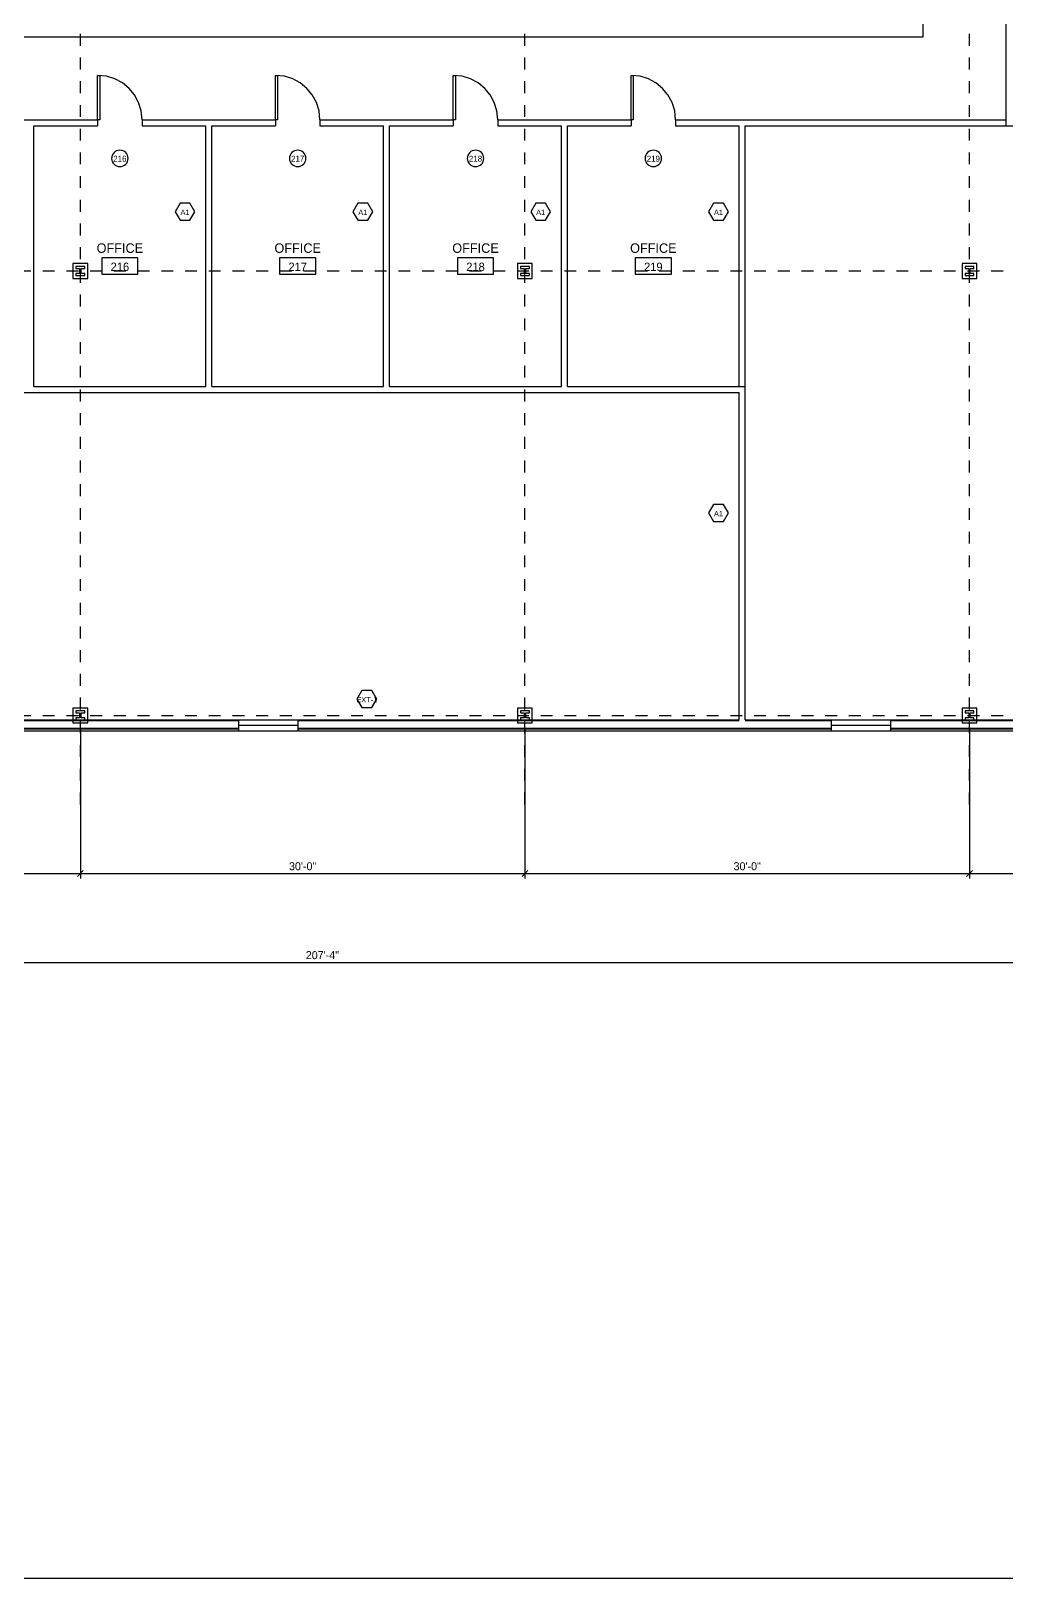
# Model space of a CAD drawing. Header units: inches. Extents: x 0.5 to 35.5, y 0.5 to 23.5.
# Drawn here: x 13.69 to 21.92, y 0.5 to 13.55 of the extents above; entities that cross this region are included whole.
import ezdxf
from ezdxf.enums import TextEntityAlignment as Align

# ---------------------------------------------------------------- set-up
doc = ezdxf.new("R2010")
doc.units = ezdxf.units.IN
doc.linetypes.add('DASHED', pattern=[0.125, 0.0833, -0.0417])
for name, color, linetype in [('A-ANNO-DIMS', 4, 'CONTINUOUS'), ('A-ANNO-SYMB', 5, 'CONTINUOUS'), ('A-ANNO-TEXT', 3, 'CONTINUOUS'), ('A-COLS', 1, 'CONTINUOUS'), ('A-DOOR', 4, 'CONTINUOUS'), ('A-GLAZ', 3, 'CONTINUOUS'), ('A-WALL', 2, 'CONTINUOUS'), ('G-ANNO-TTLB', 5, 'CONTINUOUS'), ('S-GRID', 1, 'CONTINUOUS')]:
    doc.layers.add(name, color=color, linetype=linetype)

msp = doc.modelspace()

# ---------------------------------------------------------------- linework, layer by layer
at = {"layer": 'A-ANNO-DIMS'}
for p, q in [((14.11111, 7.66625), (14.11111, 6.40236)), ((14.11111, 7.66625), (14.11111, 6.40236)), ((17.86111, 7.66625), (17.86111, 6.40236)), ((17.86111, 7.66625), (17.86111, 6.40236)), ((21.61111, 7.66625), (21.61111, 6.40236)), ((21.61111, 7.66625), (21.61111, 6.40236)), ((10.69444, 6.44403), (14.11111, 6.44403)), ((14.08656, 6.41948), (14.13566, 6.46858)), ((14.08656, 6.41948), (14.13566, 6.46858)), ((14.11111, 6.44403), (17.86111, 6.44403)), ((17.83656, 6.41948), (17.88566, 6.46858)), ((17.83656, 6.41948), (17.88566, 6.46858)), ((17.86111, 6.44403), (21.61111, 6.44403)), ((21.58656, 6.41948), (21.63566, 6.46858)), ((21.58656, 6.41948), (21.63566, 6.46858)), ((21.61111, 6.44403), (25.36111, 6.44403)), ((3.19444, 5.69403), (29.11111, 5.69403))]:
    msp.add_line(p, q, dxfattribs=at)
at = {"layer": 'A-ANNO-SYMB'}
for p, q in [((14.40562, 12.53497), (14.39534, 12.52649)), ((14.41741, 12.54137), (14.40562, 12.53497)), ((14.43045, 12.54542), (14.41741, 12.54137)), ((14.44444, 12.54683), (14.43045, 12.54542)), ((14.45844, 12.54542), (14.44444, 12.54683)), ((14.47148, 12.54137), (14.45844, 12.54542)), ((14.48327, 12.53497), (14.47148, 12.54137)), ((14.49355, 12.52649), (14.48327, 12.53497)), ((15.90562, 12.53497), (15.89534, 12.52649)), ((15.91741, 12.54137), (15.90562, 12.53497)), ((15.93045, 12.54542), (15.91741, 12.54137)), ((15.94444, 12.54683), (15.93045, 12.54542)), ((15.95844, 12.54542), (15.94444, 12.54683)), ((15.97148, 12.54137), (15.95844, 12.54542)), ((15.98327, 12.53497), (15.97148, 12.54137)), ((15.99355, 12.52649), (15.98327, 12.53497)), ((17.40562, 12.53497), (17.39534, 12.52649)), ((17.41741, 12.54137), (17.40562, 12.53497)), ((17.43045, 12.54542), (17.41741, 12.54137)), ((17.44444, 12.54683), (17.43045, 12.54542)), ((17.45844, 12.54542), (17.44444, 12.54683)), ((17.47148, 12.54137), (17.45844, 12.54542)), ((17.48327, 12.53497), (17.47148, 12.54137)), ((17.49355, 12.52649), (17.48327, 12.53497)), ((18.90562, 12.53497), (18.89534, 12.52649)), ((18.91741, 12.54137), (18.90562, 12.53497)), ((18.93045, 12.54542), (18.91741, 12.54137)), ((18.94444, 12.54683), (18.93045, 12.54542)), ((18.95844, 12.54542), (18.94444, 12.54683)), ((18.97148, 12.54137), (18.95844, 12.54542)), ((18.98327, 12.53497), (18.97148, 12.54137)), ((18.99355, 12.52649), (18.98327, 12.53497)), ((14.37641, 12.49138), (14.375, 12.47739)), ((14.375, 12.47739), (14.37641, 12.46339)), ((14.38046, 12.50442), (14.37641, 12.49138)), ((14.37641, 12.46339), (14.38046, 12.45036)), ((14.38686, 12.51621), (14.38046, 12.50442)), ((14.38046, 12.45036), (14.38686, 12.43856)), ((14.39534, 12.52649), (14.38686, 12.51621)), ((14.38686, 12.43856), (14.39534, 12.42828)), ((14.39534, 12.42828), (14.40562, 12.4198)), ((14.40562, 12.4198), (14.41741, 12.4134)), ((14.41741, 12.4134), (14.43045, 12.40935)), ((14.43045, 12.40935), (14.44444, 12.40794)), ((14.44444, 12.40794), (14.45844, 12.40935)), ((14.45844, 12.40935), (14.47148, 12.4134)), ((14.47148, 12.4134), (14.48327, 12.4198)), ((14.48327, 12.4198), (14.49355, 12.42828)), ((14.50203, 12.51621), (14.49355, 12.52649)), ((14.49355, 12.42828), (14.50203, 12.43856)), ((14.50843, 12.50442), (14.50203, 12.51621)), ((14.50203, 12.43856), (14.50843, 12.45036)), ((14.51248, 12.49138), (14.50843, 12.50442)), ((14.50843, 12.45036), (14.51248, 12.46339)), ((14.51389, 12.47739), (14.51248, 12.49138)), ((14.51248, 12.46339), (14.51389, 12.47739)), ((15.87641, 12.49138), (15.875, 12.47739)), ((15.875, 12.47739), (15.87641, 12.46339)), ((15.88046, 12.50442), (15.87641, 12.49138)), ((15.87641, 12.46339), (15.88046, 12.45036)), ((15.88686, 12.51621), (15.88046, 12.50442)), ((15.88046, 12.45036), (15.88686, 12.43856)), ((15.89534, 12.52649), (15.88686, 12.51621)), ((15.88686, 12.43856), (15.89534, 12.42828)), ((15.89534, 12.42828), (15.90562, 12.4198)), ((15.90562, 12.4198), (15.91741, 12.4134)), ((15.91741, 12.4134), (15.93045, 12.40935)), ((15.93045, 12.40935), (15.94444, 12.40794)), ((15.94444, 12.40794), (15.95844, 12.40935)), ((15.95844, 12.40935), (15.97148, 12.4134)), ((15.97148, 12.4134), (15.98327, 12.4198)), ((15.98327, 12.4198), (15.99355, 12.42828)), ((16.00203, 12.51621), (15.99355, 12.52649)), ((15.99355, 12.42828), (16.00203, 12.43856)), ((16.00843, 12.50442), (16.00203, 12.51621)), ((16.00203, 12.43856), (16.00843, 12.45036)), ((16.01248, 12.49138), (16.00843, 12.50442)), ((16.00843, 12.45036), (16.01248, 12.46339)), ((16.01389, 12.47739), (16.01248, 12.49138)), ((16.01248, 12.46339), (16.01389, 12.47739)), ((17.37641, 12.49138), (17.375, 12.47739)), ((17.375, 12.47739), (17.37641, 12.46339)), ((17.38046, 12.50442), (17.37641, 12.49138)), ((17.37641, 12.46339), (17.38046, 12.45036)), ((17.38686, 12.51621), (17.38046, 12.50442)), ((17.38046, 12.45036), (17.38686, 12.43856)), ((17.39534, 12.52649), (17.38686, 12.51621)), ((17.38686, 12.43856), (17.39534, 12.42828)), ((17.39534, 12.42828), (17.40562, 12.4198)), ((17.40562, 12.4198), (17.41741, 12.4134)), ((17.41741, 12.4134), (17.43045, 12.40935)), ((17.43045, 12.40935), (17.44444, 12.40794)), ((17.44444, 12.40794), (17.45844, 12.40935)), ((17.45844, 12.40935), (17.47148, 12.4134)), ((17.47148, 12.4134), (17.48327, 12.4198)), ((17.48327, 12.4198), (17.49355, 12.42828)), ((17.50203, 12.51621), (17.49355, 12.52649)), ((17.49355, 12.42828), (17.50203, 12.43856)), ((17.50843, 12.50442), (17.50203, 12.51621)), ((17.50203, 12.43856), (17.50843, 12.45036)), ((17.51248, 12.49138), (17.50843, 12.50442)), ((17.50843, 12.45036), (17.51248, 12.46339)), ((17.51389, 12.47739), (17.51248, 12.49138)), ((17.51248, 12.46339), (17.51389, 12.47739)), ((18.87641, 12.49138), (18.875, 12.47739)), ((18.875, 12.47739), (18.87641, 12.46339)), ((18.88046, 12.50442), (18.87641, 12.49138)), ((18.87641, 12.46339), (18.88046, 12.45036)), ((18.88686, 12.51621), (18.88046, 12.50442)), ((18.88046, 12.45036), (18.88686, 12.43856)), ((18.89534, 12.52649), (18.88686, 12.51621)), ((18.88686, 12.43856), (18.89534, 12.42828)), ((18.89534, 12.42828), (18.90562, 12.4198)), ((18.90562, 12.4198), (18.91741, 12.4134)), ((18.91741, 12.4134), (18.93045, 12.40935)), ((18.93045, 12.40935), (18.94444, 12.40794)), ((18.94444, 12.40794), (18.95844, 12.40935)), ((18.95844, 12.40935), (18.97148, 12.4134)), ((18.97148, 12.4134), (18.98327, 12.4198)), ((18.98327, 12.4198), (18.99355, 12.42828)), ((19.00203, 12.51621), (18.99355, 12.52649)), ((18.99355, 12.42828), (19.00203, 12.43856)), ((19.00843, 12.50442), (19.00203, 12.51621)), ((19.00203, 12.43856), (19.00843, 12.45036)), ((19.01248, 12.49138), (19.00843, 12.50442)), ((19.00843, 12.45036), (19.01248, 12.46339)), ((19.01389, 12.47739), (19.01248, 12.49138)), ((19.01248, 12.46339), (19.01389, 12.47739)), ((14.95239, 12.09995), (14.91072, 12.02778)), ((14.91072, 12.02778), (14.95239, 11.95561)), ((15.03572, 12.09995), (14.95239, 12.09995)), ((15.07739, 12.02778), (15.03572, 12.09995)), ((15.03572, 11.95561), (15.07739, 12.02778)), ((16.45239, 12.09995), (16.41072, 12.02778)), ((16.41072, 12.02778), (16.45239, 11.95561)), ((16.53572, 12.09995), (16.45239, 12.09995)), ((16.57739, 12.02778), (16.53572, 12.09995)), ((16.53572, 11.95561), (16.57739, 12.02778)), ((17.95239, 12.09995), (17.91072, 12.02778)), ((17.91072, 12.02778), (17.95239, 11.95561)), ((18.03572, 12.09995), (17.95239, 12.09995)), ((18.07739, 12.02778), (18.03572, 12.09995)), ((18.03572, 11.95561), (18.07739, 12.02778)), ((19.45239, 12.09995), (19.41072, 12.02778)), ((19.41072, 12.02778), (19.45239, 11.95561)), ((19.53572, 12.09995), (19.45239, 12.09995)), ((19.57739, 12.02778), (19.53572, 12.09995)), ((19.53572, 11.95561), (19.57739, 12.02778)), ((14.95239, 11.95561), (15.03572, 11.95561)), ((16.45239, 11.95561), (16.53572, 11.95561)), ((17.95239, 11.95561), (18.03572, 11.95561)), ((19.45239, 11.95561), (19.53572, 11.95561)), ((14.59722, 11.63889), (14.29167, 11.63889)), ((14.29167, 11.63889), (14.29167, 11.5)), ((14.59722, 11.5), (14.59722, 11.63889)), ((16.09722, 11.63889), (15.79167, 11.63889)), ((15.79167, 11.63889), (15.79167, 11.5)), ((16.09722, 11.5), (16.09722, 11.63889)), ((17.59722, 11.63889), (17.29167, 11.63889)), ((17.29167, 11.63889), (17.29167, 11.5)), ((17.59722, 11.5), (17.59722, 11.63889)), ((19.09722, 11.63889), (18.79167, 11.63889)), ((18.79167, 11.63889), (18.79167, 11.5)), ((19.09722, 11.5), (19.09722, 11.63889)), ((14.29167, 11.5), (14.59722, 11.5)), ((15.79167, 11.5), (16.09722, 11.5)), ((17.29167, 11.5), (17.59722, 11.5)), ((18.79167, 11.5), (19.09722, 11.5)), ((19.45239, 9.55828), (19.41072, 9.48611)), ((19.53572, 9.55828), (19.45239, 9.55828)), ((19.57739, 9.48611), (19.53572, 9.55828)), ((19.41072, 9.48611), (19.45239, 9.41394)), ((19.45239, 9.41394), (19.53572, 9.41394)), ((19.53572, 9.41394), (19.57739, 9.48611)), ((16.48611, 7.98784), (16.44444, 7.91567)), ((16.56944, 7.98784), (16.48611, 7.98784)), ((16.61111, 7.91567), (16.56944, 7.98784)), ((16.44444, 7.91567), (16.48611, 7.8435)), ((16.48611, 7.8435), (16.56944, 7.8435)), ((16.56944, 7.8435), (16.61111, 7.91567))]:
    msp.add_line(p, q, dxfattribs=at)
at = {"layer": 'A-COLS'}
for p, q in [((14.17361, 11.59028), (14.04861, 11.59028)), ((14.04861, 11.59028), (14.04861, 11.46528)), ((14.14861, 11.56528), (14.07361, 11.56528)), ((14.07361, 11.56528), (14.07361, 11.54861)), ((14.07361, 11.54861), (14.10417, 11.54861)), ((14.10417, 11.50694), (14.07361, 11.50694)), ((14.07361, 11.50694), (14.07361, 11.49028)), ((14.07361, 11.49028), (14.14861, 11.49028)), ((14.10417, 11.54861), (14.10417, 11.50694)), ((14.11806, 11.50694), (14.11806, 11.54861)), ((14.11806, 11.54861), (14.14861, 11.54861)), ((14.14861, 11.50694), (14.11806, 11.50694)), ((14.14861, 11.54861), (14.14861, 11.56528)), ((14.14861, 11.49028), (14.14861, 11.50694)), ((14.17361, 11.46528), (14.17361, 11.59028)), ((17.92361, 11.59028), (17.79861, 11.59028)), ((17.79861, 11.59028), (17.79861, 11.46528)), ((17.89861, 11.56528), (17.82361, 11.56528)), ((17.82361, 11.56528), (17.82361, 11.54861)), ((17.82361, 11.54861), (17.85417, 11.54861)), ((17.85417, 11.50694), (17.82361, 11.50694)), ((17.82361, 11.50694), (17.82361, 11.49028)), ((17.82361, 11.49028), (17.89861, 11.49028)), ((17.85417, 11.54861), (17.85417, 11.50694)), ((17.86806, 11.50694), (17.86806, 11.54861)), ((17.86806, 11.54861), (17.89861, 11.54861)), ((17.89861, 11.50694), (17.86806, 11.50694)), ((17.89861, 11.54861), (17.89861, 11.56528)), ((17.89861, 11.49028), (17.89861, 11.50694)), ((17.92361, 11.46528), (17.92361, 11.59028)), ((21.67361, 11.59028), (21.54861, 11.59028)), ((21.54861, 11.59028), (21.54861, 11.46528)), ((21.64861, 11.56528), (21.57361, 11.56528)), ((21.57361, 11.56528), (21.57361, 11.54861)), ((21.57361, 11.54861), (21.60417, 11.54861)), ((21.60417, 11.50694), (21.57361, 11.50694)), ((21.57361, 11.50694), (21.57361, 11.49028)), ((21.57361, 11.49028), (21.64861, 11.49028)), ((21.60417, 11.54861), (21.60417, 11.50694)), ((21.61806, 11.50694), (21.61806, 11.54861)), ((21.61806, 11.54861), (21.64861, 11.54861)), ((21.64861, 11.50694), (21.61806, 11.50694)), ((21.64861, 11.54861), (21.64861, 11.56528)), ((21.64861, 11.49028), (21.64861, 11.50694)), ((21.67361, 11.46528), (21.67361, 11.59028)), ((14.04861, 11.46528), (14.17361, 11.46528)), ((17.79861, 11.46528), (17.92361, 11.46528)), ((21.54861, 11.46528), (21.67361, 11.46528)), ((14.17361, 7.84028), (14.04861, 7.84028)), ((14.04861, 7.84028), (14.04861, 7.71528)), ((14.17361, 7.71528), (14.17361, 7.84028)), ((17.92361, 7.84028), (17.79861, 7.84028)), ((17.79861, 7.84028), (17.79861, 7.71528)), ((17.92361, 7.71528), (17.92361, 7.84028)), ((21.67361, 7.84028), (21.54861, 7.84028)), ((21.54861, 7.84028), (21.54861, 7.71528)), ((21.67361, 7.71528), (21.67361, 7.84028)), ((14.04861, 7.71528), (14.17361, 7.71528)), ((14.14861, 7.81528), (14.07361, 7.81528)), ((14.07361, 7.81528), (14.07361, 7.79861)), ((14.07361, 7.79861), (14.10417, 7.79861)), ((14.10417, 7.75694), (14.07361, 7.75694)), ((14.07361, 7.75694), (14.07361, 7.74028)), ((14.07361, 7.74028), (14.14861, 7.74028)), ((14.10417, 7.79861), (14.10417, 7.75694)), ((14.11806, 7.75694), (14.11806, 7.79861)), ((14.11806, 7.79861), (14.14861, 7.79861)), ((14.14861, 7.75694), (14.11806, 7.75694)), ((14.14861, 7.79861), (14.14861, 7.81528)), ((14.14861, 7.74028), (14.14861, 7.75694)), ((17.79861, 7.71528), (17.92361, 7.71528)), ((17.89861, 7.81528), (17.82361, 7.81528)), ((17.82361, 7.81528), (17.82361, 7.79861)), ((17.82361, 7.79861), (17.85417, 7.79861)), ((17.85417, 7.75694), (17.82361, 7.75694)), ((17.82361, 7.75694), (17.82361, 7.74028)), ((17.82361, 7.74028), (17.89861, 7.74028)), ((17.85417, 7.79861), (17.85417, 7.75694)), ((17.86806, 7.75694), (17.86806, 7.79861)), ((17.86806, 7.79861), (17.89861, 7.79861)), ((17.89861, 7.75694), (17.86806, 7.75694)), ((17.89861, 7.79861), (17.89861, 7.81528)), ((17.89861, 7.74028), (17.89861, 7.75694)), ((21.54861, 7.71528), (21.67361, 7.71528)), ((21.64861, 7.81528), (21.57361, 7.81528)), ((21.57361, 7.81528), (21.57361, 7.79861)), ((21.57361, 7.79861), (21.60417, 7.79861)), ((21.60417, 7.75694), (21.57361, 7.75694)), ((21.57361, 7.75694), (21.57361, 7.74028)), ((21.57361, 7.74028), (21.64861, 7.74028)), ((21.60417, 7.79861), (21.60417, 7.75694)), ((21.61806, 7.75694), (21.61806, 7.79861)), ((21.61806, 7.79861), (21.64861, 7.79861)), ((21.64861, 7.75694), (21.61806, 7.75694)), ((21.64861, 7.79861), (21.64861, 7.81528)), ((21.64861, 7.74028), (21.64861, 7.75694))]:
    msp.add_line(p, q, dxfattribs=at)
at = {"layer": 'A-DOOR'}
for p, q in [((14.25694, 12.80317), (14.25694, 13.17817)), ((14.25694, 13.17817), (14.27517, 13.17817)), ((14.33252, 13.17055), (14.25694, 13.17817)), ((14.27517, 13.17817), (14.27517, 12.80317)), ((14.40291, 13.1487), (14.33252, 13.17055)), ((14.46661, 13.11412), (14.40291, 13.1487)), ((14.52211, 13.06833), (14.46661, 13.11412)), ((14.5679, 13.01283), (14.52211, 13.06833)), ((15.75694, 12.80317), (15.75694, 13.17817)), ((15.75694, 13.17817), (15.77517, 13.17817)), ((15.83252, 13.17055), (15.75694, 13.17817)), ((15.77517, 13.17817), (15.77517, 12.80317)), ((15.90291, 13.1487), (15.83252, 13.17055)), ((15.96661, 13.11412), (15.90291, 13.1487)), ((16.02211, 13.06833), (15.96661, 13.11412)), ((16.0679, 13.01283), (16.02211, 13.06833)), ((17.25694, 12.80317), (17.25694, 13.17817)), ((17.25694, 13.17817), (17.27517, 13.17817)), ((17.33252, 13.17055), (17.25694, 13.17817)), ((17.27517, 13.17817), (17.27517, 12.80317)), ((17.40291, 13.1487), (17.33252, 13.17055)), ((17.46661, 13.11412), (17.40291, 13.1487)), ((17.52211, 13.06833), (17.46661, 13.11412)), ((17.5679, 13.01283), (17.52211, 13.06833)), ((18.75694, 12.80317), (18.75694, 13.17817)), ((18.75694, 13.17817), (18.77517, 13.17817)), ((18.83252, 13.17055), (18.75694, 13.17817)), ((18.77517, 13.17817), (18.77517, 12.80317)), ((18.90291, 13.1487), (18.83252, 13.17055)), ((18.96661, 13.11412), (18.90291, 13.1487)), ((19.02211, 13.06833), (18.96661, 13.11412)), ((19.0679, 13.01283), (19.02211, 13.06833)), ((14.60248, 12.94914), (14.5679, 13.01283)), ((14.62433, 12.87874), (14.60248, 12.94914)), ((16.10248, 12.94914), (16.0679, 13.01283)), ((16.12433, 12.87874), (16.10248, 12.94914)), ((17.60248, 12.94914), (17.5679, 13.01283)), ((17.62433, 12.87874), (17.60248, 12.94914)), ((19.10248, 12.94914), (19.0679, 13.01283)), ((19.12433, 12.87874), (19.10248, 12.94914)), ((14.27517, 12.80317), (14.25694, 12.80317)), ((14.63194, 12.80317), (14.62433, 12.87874)), ((15.77517, 12.80317), (15.75694, 12.80317)), ((16.13194, 12.80317), (16.12433, 12.87874)), ((17.27517, 12.80317), (17.25694, 12.80317)), ((17.63194, 12.80317), (17.62433, 12.87874)), ((18.77517, 12.80317), (18.75694, 12.80317)), ((19.13194, 12.80317), (19.12433, 12.87874))]:
    msp.add_line(p, q, dxfattribs=at)
at = {"layer": 'A-GLAZ'}
for p, q in [((15.44444, 7.74067), (15.94444, 7.74067)), ((20.44444, 7.74067), (20.94444, 7.74067)), ((15.44444, 7.69444), (15.94444, 7.69444)), ((15.44444, 7.64822), (15.94444, 7.64822)), ((20.44444, 7.69444), (20.94444, 7.69444)), ((20.44444, 7.64822), (20.94444, 7.64822))]:
    msp.add_line(p, q, dxfattribs=at)
at = {"layer": 'A-WALL'}
for p, q in [((21.91905, 12.75239), (21.91905, 19.31879)), ((21.21984, 13.50239), (21.21984, 14.27778)), ((3.15734, 13.50239), (21.21984, 13.50239)), ((13.13194, 12.80317), (14.25694, 12.80317)), ((14.25694, 12.80317), (14.25694, 12.75239)), ((14.63194, 12.80317), (15.75694, 12.80317)), ((14.63194, 12.80317), (14.63194, 12.75239)), ((15.75694, 12.80317), (15.75694, 12.75239)), ((16.13194, 12.80317), (17.25694, 12.80317)), ((16.13194, 12.80317), (16.13194, 12.75239)), ((17.25694, 12.80317), (17.25694, 12.75239)), ((17.63194, 12.80317), (18.75694, 12.80317)), ((17.63194, 12.80317), (17.63194, 12.75239)), ((18.75694, 12.80317), (18.75694, 12.75239)), ((19.13194, 12.80317), (21.91905, 12.80317)), ((19.13194, 12.80317), (19.13194, 12.75239)), ((13.71984, 12.75239), (14.25694, 12.75239)), ((13.71984, 10.55317), (13.71984, 12.75239)), ((14.63194, 12.75239), (15.16905, 12.75239)), ((15.16905, 10.55317), (15.16905, 12.75239)), ((15.21984, 12.75239), (15.75694, 12.75239)), ((15.21984, 10.55317), (15.21984, 12.75239)), ((16.13194, 12.75239), (16.66905, 12.75239)), ((16.66905, 10.55317), (16.66905, 12.75239)), ((16.71984, 12.75239), (17.25694, 12.75239)), ((16.71984, 10.55317), (16.71984, 12.75239)), ((17.63194, 12.75239), (18.16905, 12.75239)), ((18.16905, 10.55317), (18.16905, 12.75239)), ((18.21984, 12.75239), (18.75694, 12.75239)), ((18.21984, 10.55317), (18.21984, 12.75239)), ((19.13194, 12.75239), (19.66905, 12.75239)), ((19.66905, 10.55317), (19.66905, 12.75239)), ((19.71984, 12.75239), (21.96984, 12.75239)), ((19.71984, 10.50239), (19.71984, 12.75239)), ((21.91905, 12.75239), (23.79405, 12.75239)), ((4.66905, 10.50239), (19.66905, 10.50239)), ((13.71984, 10.55317), (15.16905, 10.55317)), ((15.21984, 10.55317), (16.66905, 10.55317)), ((16.71984, 10.55317), (18.16905, 10.55317)), ((18.21984, 10.55317), (19.71984, 10.55317)), ((19.66905, 7.74067), (19.66905, 10.50239)), ((19.71984, 7.74067), (19.71984, 10.55317)), ((10.94444, 7.74067), (15.44444, 7.74067)), ((10.94444, 7.73416), (15.44444, 7.73416)), ((15.44444, 7.74067), (15.44444, 7.64822)), ((15.94444, 7.74067), (19.66905, 7.74067)), ((15.94444, 7.74067), (15.94444, 7.64822)), ((15.94444, 7.73416), (19.66905, 7.73416)), ((19.71984, 7.74067), (20.44444, 7.74067)), ((19.71984, 7.73416), (20.44444, 7.73416)), ((20.44444, 7.74067), (20.44444, 7.64822)), ((20.94444, 7.74067), (23.79405, 7.74067)), ((20.94444, 7.74067), (20.94444, 7.64822)), ((20.94444, 7.73416), (23.79405, 7.73416)), ((10.94444, 7.67166), (15.44444, 7.67166)), ((10.94444, 7.66515), (15.44444, 7.66515)), ((10.94444, 7.64822), (15.44444, 7.64822)), ((15.94444, 7.67166), (20.44444, 7.67166)), ((15.94444, 7.66515), (20.44444, 7.66515)), ((15.94444, 7.64822), (20.44444, 7.64822)), ((20.94444, 7.67166), (29.24067, 7.67166)), ((20.94444, 7.66515), (29.24067, 7.66515)), ((20.94444, 7.64822), (29.24067, 7.64822))]:
    msp.add_line(p, q, dxfattribs=at)
at = {"layer": 'G-ANNO-TTLB'}
msp.add_line((0.5, 0.5), (35.5, 0.5), dxfattribs=at)
at = {"layer": 'S-GRID', "linetype": 'DASHED'}
for p, q in [((14.11111, 7.02778), (14.11111, 21.40278)), ((17.86111, 7.02778), (17.86111, 21.40278)), ((21.61111, 7.02778), (21.61111, 21.40278)), ((1.19444, 11.52778), (29.94444, 11.52778)), ((1.19444, 7.77778), (29.94444, 7.77778))]:
    msp.add_line(p, q, dxfattribs=at)

# ---------------------------------------------------------------- texts
at = {"layer": 'A-ANNO-DIMS'}
for s, p in [('30\'-0"', (15.98611, 6.47181)), ('30\'-0"', (19.73611, 6.47181)), ('207\'-4"', (16.15278, 5.72181))]:
    msp.add_text(s, height=0.0675, dxfattribs=at).set_placement(p, align=Align.CENTER)
at = {"layer": 'A-ANNO-SYMB'}
for s, height, p in [('216', 0.05, (14.44444, 12.44961)), ('217', 0.05, (15.94444, 12.44961)), ('218', 0.05, (17.44444, 12.44961)), ('219', 0.05, (18.94444, 12.44961)), ('A1', 0.045, (14.99405, 12)), ('A1', 0.045, (16.49405, 12)), ('A1', 0.045, (17.99405, 12)), ('A1', 0.045, (19.49405, 12)), ('216', 0.07, (14.44444, 11.52778)), ('217', 0.07, (15.94444, 11.52778)), ('218', 0.07, (17.44444, 11.52778)), ('219', 0.07, (18.94444, 11.52778)), ('A1', 0.045, (19.49405, 9.45833)), ('EXT-1', 0.045, (16.52778, 7.88789))]:
    msp.add_text(s, height=height, dxfattribs=at).set_placement(p, align=Align.CENTER)
at = {"layer": 'A-ANNO-TEXT'}
for p in [(14.44444, 11.68056), (15.94444, 11.68056), (17.44444, 11.68056), (18.94444, 11.68056)]:
    msp.add_text('OFFICE', height=0.08, dxfattribs=at).set_placement(p, align=Align.CENTER)

doc.saveas('drawing.dxf')
